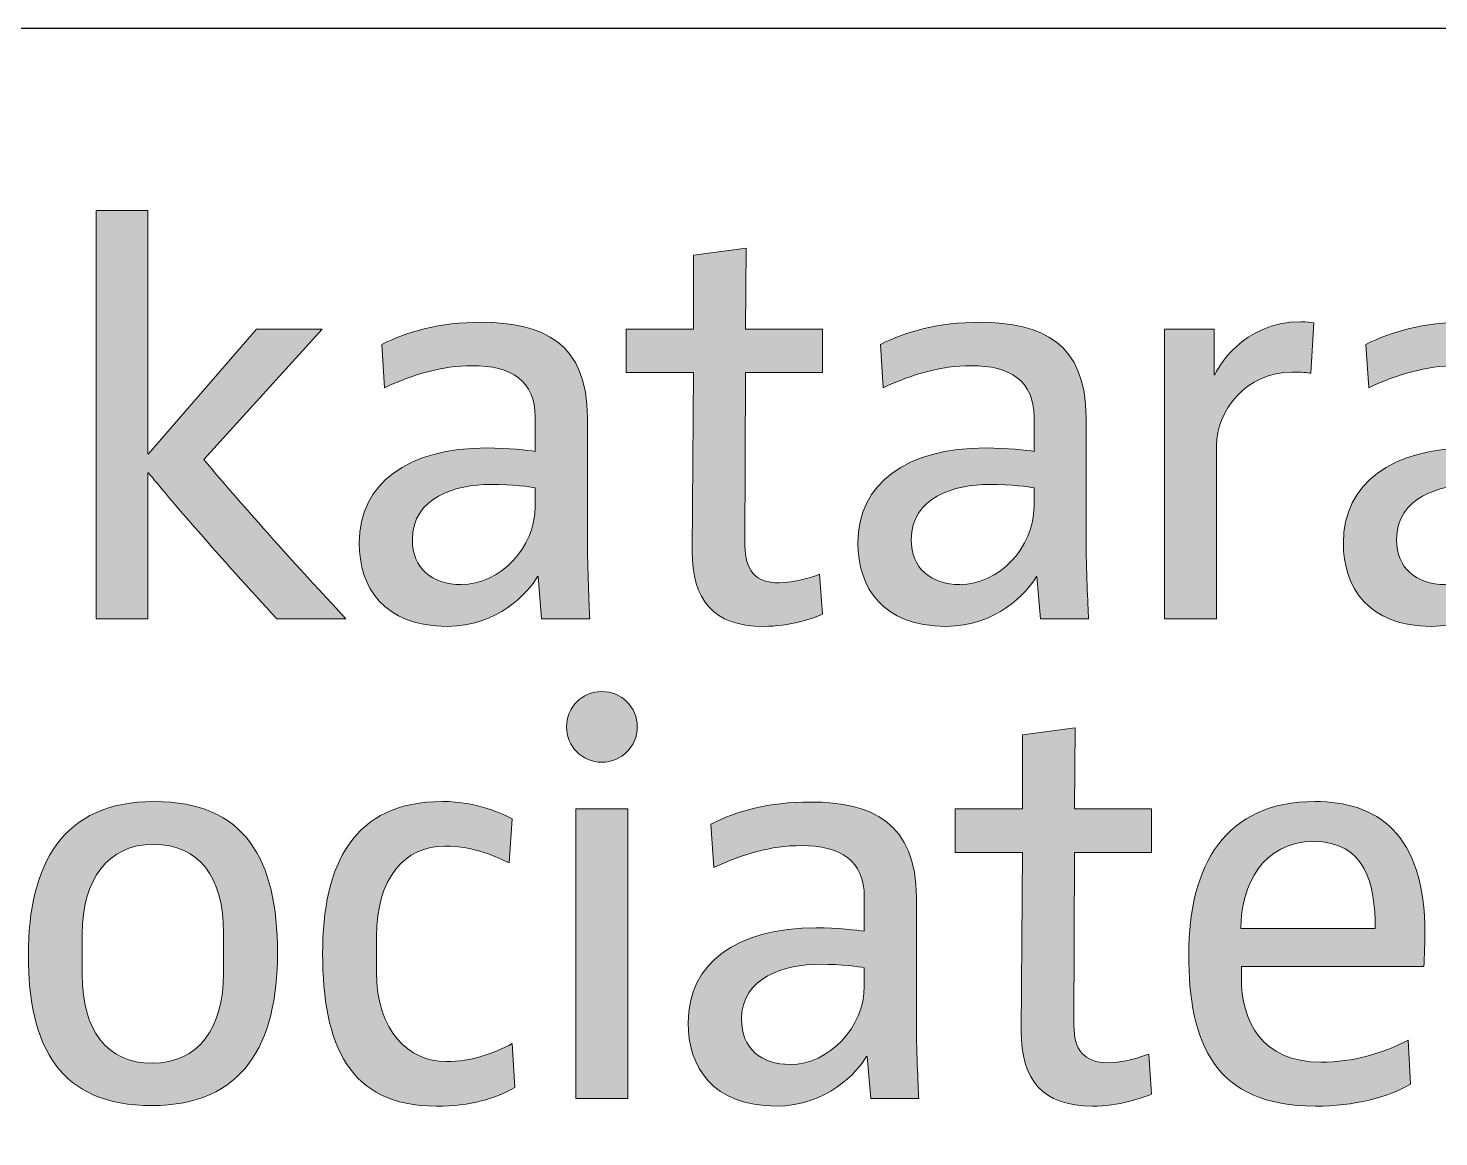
# Model space of a CAD drawing. Extents: x 473024 to 774629, y -1213442 to -1126596.
# Drawn here: x 596729 to 598004, y -1212031 to -1211029 of the extents above; entities that cross this region are included whole.
import ezdxf

# ---------------------------------------------------------------- set-up
doc = ezdxf.new("R2010")
doc.units = 0
doc.header["$LTSCALE"] = 100
doc.header["$MEASUREMENT"] = 0
doc.layers.get('0').update_dxf_attribs({"linetype": 'CONTINUOUS'})
for name, color, linetype in [('FOOT', 2, 'CONTINUOUS'), ('Layer 1', 8, 'CONTINUOUS'), ('S-BEAM', 2, 'CONTINUOUS')]:
    doc.layers.add(name, color=color, linetype=linetype)

# ---------------------------------------------------------------- blocks, each defined once
blk = doc.blocks.new('block 19')
at = {"layer": 'Layer 1'}
h = blk.add_hatch(color=7, dxfattribs=at)
h.dxf.hatch_style = 2
edge = h.paths.add_edge_path()
edge.add_spline(control_points=[(287.83, -77.59), (283.7, -73.17), (279.78, -68.57), (278.38, -66.86), (278.38, -66.86), (278.33, -66.86), (278.33, -66.86), (278.33, -66.86), (278.33, -77.59), (278.33, -77.59), (278.33, -77.59), (274.54, -77.59), (274.54, -77.59), (274.54, -77.59), (274.54, -47.57), (274.54, -47.57), (274.54, -47.57), (278.33, -47.57), (278.33, -47.57), (278.33, -47.57), (278.33, -65.46), (278.33, -65.46), (278.33, -65.46), (278.38, -65.46), (278.38, -65.46), (278.38, -65.46), (286.34, -56.3), (286.34, -56.3), (286.34, -56.3), (291.15, -56.3), (291.15, -56.3), (291.15, -56.3), (282.46, -65.88), (282.46, -65.88), (283.7, -67.37), (287.53, -71.84), (292.9, -77.59), (292.9, -77.59), (287.83, -77.59), (287.83, -77.59)], knot_values=[0, 0, 0, 0, 1, 1, 1, 2, 2, 2, 3, 3, 3, 4, 4, 4, 5, 5, 5, 6, 6, 6, 7, 7, 7, 8, 8, 8, 9, 9, 9, 10, 10, 10, 11, 11, 11, 12, 12, 12, 13, 13, 13, 13], degree=3, periodic=0)
h = blk.add_hatch(color=7, dxfattribs=at)
h.dxf.hatch_style = 2
edge = h.paths.add_edge_path()
edge.add_spline(control_points=[(323.6, -78.15), (319.89, -78.15), (318.36, -76.19), (318.36, -72.61), (318.36, -72.61), (318.45, -59.49), (318.45, -59.49), (318.45, -59.49), (313.51, -59.49), (313.51, -59.49), (313.51, -59.49), (313.51, -56.3), (313.51, -56.3), (313.51, -56.3), (318.45, -56.3), (318.45, -56.3), (318.45, -56.3), (318.45, -50.85), (318.45, -50.85), (318.45, -50.85), (322.32, -50.34), (322.32, -50.34), (322.32, -50.34), (322.28, -56.3), (322.28, -56.3), (322.28, -56.3), (327.94, -56.3), (327.94, -56.3), (327.94, -56.3), (327.94, -59.49), (327.94, -59.49), (327.94, -59.49), (322.28, -59.49), (322.28, -59.49), (322.28, -59.49), (322.24, -72.23), (322.24, -72.23), (322.24, -73.97), (322.96, -74.95), (324.75, -74.95), (325.86, -74.95), (327.22, -74.53), (327.73, -74.32), (327.73, -74.32), (327.94, -77.25), (327.94, -77.25), (327.31, -77.55), (325.52, -78.15), (323.6, -78.15)], knot_values=[0, 0, 0, 0, 1, 1, 1, 2, 2, 2, 3, 3, 3, 4, 4, 4, 5, 5, 5, 6, 6, 6, 7, 7, 7, 8, 8, 8, 9, 9, 9, 10, 10, 10, 11, 11, 11, 12, 12, 12, 13, 13, 13, 14, 14, 14, 15, 15, 15, 16, 16, 16, 16], degree=3, periodic=0)
h = blk.add_hatch(color=7, dxfattribs=at)
h.dxf.hatch_style = 2
edge = h.paths.add_edge_path()
edge.add_spline(control_points=[(307.29, -77.59), (307.29, -77.59), (307.04, -74.49), (307.04, -74.49), (307.04, -74.49), (306.99, -74.49), (306.99, -74.49), (306.31, -75.68), (304.05, -78.15), (300.35, -78.15), (295.66, -78.15), (293.88, -75.25), (293.88, -72.02), (293.88, -67.63), (297.45, -65.03), (303.29, -65.03), (304.82, -65.03), (306.31, -65.2), (306.82, -65.29), (306.82, -65.29), (306.82, -62.77), (306.82, -62.77), (306.82, -60.09), (305.08, -58.98), (302.18, -58.98), (299.97, -58.98), (297.84, -59.62), (295.75, -60.6), (295.75, -60.6), (295.54, -57.41), (295.54, -57.41), (297.45, -56.47), (299.75, -55.79), (302.86, -55.79), (307.42, -55.79), (310.66, -57.32), (310.66, -62.82), (310.66, -62.82), (310.66, -71.72), (310.66, -71.72), (310.66, -73.93), (310.78, -76.57), (310.83, -77.59), (310.83, -77.59), (307.29, -77.59), (307.29, -77.59)], knot_values=[0, 0, 0, 0, 1, 1, 1, 2, 2, 2, 3, 3, 3, 4, 4, 4, 5, 5, 5, 6, 6, 6, 7, 7, 7, 8, 8, 8, 9, 9, 9, 10, 10, 10, 11, 11, 11, 12, 12, 12, 13, 13, 13, 14, 14, 14, 15, 15, 15, 15], degree=3, periodic=0)
edge = h.paths.add_edge_path()
edge.add_spline(control_points=[(306.82, -67.97), (306.44, -67.88), (305.2, -67.71), (303.54, -67.71), (300.99, -67.71), (297.79, -68.65), (297.79, -71.76), (297.79, -73.89), (299.24, -75.08), (301.37, -75.08), (304.22, -75.08), (306.82, -72.36), (306.82, -69.33), (306.82, -69.33), (306.82, -67.97), (306.82, -67.97)], knot_values=[0, 0, 0, 0, 1, 1, 1, 2, 2, 2, 3, 3, 3, 4, 4, 4, 5, 5, 5, 5], degree=3, periodic=0)
h = blk.add_hatch(color=7, dxfattribs=at)
h.dxf.hatch_style = 2
edge = h.paths.add_edge_path()
edge.add_spline(control_points=[(343.96, -77.59), (343.96, -77.59), (343.7, -74.49), (343.7, -74.49), (343.7, -74.49), (343.66, -74.49), (343.66, -74.49), (342.98, -75.68), (340.72, -78.15), (337.01, -78.15), (332.33, -78.15), (330.54, -75.25), (330.54, -72.02), (330.54, -67.63), (334.12, -65.03), (339.95, -65.03), (341.49, -65.03), (342.98, -65.2), (343.49, -65.29), (343.49, -65.29), (343.49, -62.77), (343.49, -62.77), (343.49, -60.09), (341.74, -58.98), (338.85, -58.98), (336.63, -58.98), (334.5, -59.62), (332.41, -60.6), (332.41, -60.6), (332.2, -57.41), (332.2, -57.41), (334.12, -56.47), (336.42, -55.79), (339.53, -55.79), (344.08, -55.79), (347.32, -57.32), (347.32, -62.82), (347.32, -62.82), (347.32, -71.72), (347.32, -71.72), (347.32, -73.93), (347.45, -76.57), (347.49, -77.59), (347.49, -77.59), (343.96, -77.59), (343.96, -77.59)], knot_values=[0, 0, 0, 0, 1, 1, 1, 2, 2, 2, 3, 3, 3, 4, 4, 4, 5, 5, 5, 6, 6, 6, 7, 7, 7, 8, 8, 8, 9, 9, 9, 10, 10, 10, 11, 11, 11, 12, 12, 12, 13, 13, 13, 14, 14, 14, 15, 15, 15, 15], degree=3, periodic=0)
edge = h.paths.add_edge_path()
edge.add_spline(control_points=[(343.49, -67.97), (343.1, -67.88), (341.87, -67.71), (340.21, -67.71), (337.65, -67.71), (334.46, -68.65), (334.46, -71.76), (334.46, -73.89), (335.91, -75.08), (338.04, -75.08), (340.89, -75.08), (343.49, -72.36), (343.49, -69.33), (343.49, -69.33), (343.49, -67.97), (343.49, -67.97)], knot_values=[0, 0, 0, 0, 1, 1, 1, 2, 2, 2, 3, 3, 3, 4, 4, 4, 5, 5, 5, 5], degree=3, periodic=0)
h = blk.add_hatch(color=7, dxfattribs=at)
h.dxf.hatch_style = 2
edge = h.paths.add_edge_path()
edge.add_spline(control_points=[(363.84, -59.54), (363.63, -59.49), (363.12, -59.45), (362.48, -59.45), (359.07, -59.45), (356.9, -62.3), (356.9, -64.86), (356.9, -64.86), (356.9, -77.59), (356.9, -77.59), (356.9, -77.59), (353.07, -77.59), (353.07, -77.59), (353.07, -77.59), (353.07, -56.3), (353.07, -56.3), (353.07, -56.3), (356.73, -56.3), (356.73, -56.3), (356.73, -56.3), (356.73, -59.66), (356.73, -59.66), (356.73, -59.66), (356.77, -59.66), (356.77, -59.66), (356.94, -59.28), (358.73, -55.75), (363.12, -55.75), (363.5, -55.75), (363.89, -55.79), (364.06, -55.83), (364.06, -55.83), (363.84, -59.54), (363.84, -59.54)], knot_values=[0, 0, 0, 0, 1, 1, 1, 2, 2, 2, 3, 3, 3, 4, 4, 4, 5, 5, 5, 6, 6, 6, 7, 7, 7, 8, 8, 8, 9, 9, 9, 10, 10, 10, 11, 11, 11, 11], degree=3, periodic=0)
h = blk.add_hatch(color=7, dxfattribs=at)
h.dxf.hatch_style = 2
edge = h.paths.add_edge_path()
edge.add_spline(control_points=[(379.64, -77.59), (379.64, -77.59), (379.39, -74.49), (379.39, -74.49), (379.39, -74.49), (379.34, -74.49), (379.34, -74.49), (378.66, -75.68), (376.4, -78.15), (372.7, -78.15), (368.01, -78.15), (366.23, -75.25), (366.23, -72.02), (366.23, -67.63), (369.8, -65.03), (375.64, -65.03), (377.17, -65.03), (378.66, -65.2), (379.17, -65.29), (379.17, -65.29), (379.17, -62.77), (379.17, -62.77), (379.17, -60.09), (377.43, -58.98), (374.53, -58.98), (372.32, -58.98), (370.19, -59.62), (368.1, -60.6), (368.1, -60.6), (367.89, -57.41), (367.89, -57.41), (369.8, -56.47), (372.1, -55.79), (375.21, -55.79), (379.77, -55.79), (383.01, -57.32), (383.01, -62.82), (383.01, -62.82), (383.01, -71.72), (383.01, -71.72), (383.01, -73.93), (383.13, -76.57), (383.18, -77.59), (383.18, -77.59), (379.64, -77.59), (379.64, -77.59)], knot_values=[0, 0, 0, 0, 1, 1, 1, 2, 2, 2, 3, 3, 3, 4, 4, 4, 5, 5, 5, 6, 6, 6, 7, 7, 7, 8, 8, 8, 9, 9, 9, 10, 10, 10, 11, 11, 11, 12, 12, 12, 13, 13, 13, 14, 14, 14, 15, 15, 15, 15], degree=3, periodic=0)
edge = h.paths.add_edge_path()
edge.add_spline(control_points=[(379.17, -67.97), (378.79, -67.88), (377.55, -67.71), (375.89, -67.71), (373.34, -67.71), (370.14, -68.65), (370.14, -71.76), (370.14, -73.89), (371.59, -75.08), (373.72, -75.08), (376.57, -75.08), (379.17, -72.36), (379.17, -69.33), (379.17, -69.33), (379.17, -67.97), (379.17, -67.97)], knot_values=[0, 0, 0, 0, 1, 1, 1, 2, 2, 2, 3, 3, 3, 4, 4, 4, 5, 5, 5, 5], degree=3, periodic=0)
h = blk.add_hatch(color=7, dxfattribs=at)
h.dxf.hatch_style = 2
edge = h.paths.add_edge_path()
edge.add_spline(control_points=[(311.72, -88.14), (310.27, -88.14), (309.12, -86.98), (309.12, -85.54), (309.12, -84.09), (310.27, -82.94), (311.72, -82.94), (313.17, -82.94), (314.32, -84.09), (314.32, -85.54), (314.32, -86.98), (313.17, -88.14), (311.72, -88.14)], knot_values=[0, 0, 0, 0, 1, 1, 1, 2, 2, 2, 3, 3, 3, 4, 4, 4, 4], degree=3, periodic=0)
h.paths.add_polyline_path([(309.8, -112.88), (309.8, -91.58), (313.63, -91.58), (313.63, -112.88)])
h = blk.add_hatch(color=7, dxfattribs=at)
h.dxf.hatch_style = 2
edge = h.paths.add_edge_path()
edge.add_spline(control_points=[(347.79, -113.43), (344.08, -113.43), (342.55, -111.47), (342.55, -107.9), (342.55, -107.9), (342.63, -94.78), (342.63, -94.78), (342.63, -94.78), (337.69, -94.78), (337.69, -94.78), (337.69, -94.78), (337.69, -91.58), (337.69, -91.58), (337.69, -91.58), (342.63, -91.58), (342.63, -91.58), (342.63, -91.58), (342.63, -86.13), (342.63, -86.13), (342.63, -86.13), (346.51, -85.62), (346.51, -85.62), (346.51, -85.62), (346.47, -91.58), (346.47, -91.58), (346.47, -91.58), (352.13, -91.58), (352.13, -91.58), (352.13, -91.58), (352.13, -94.78), (352.13, -94.78), (352.13, -94.78), (346.47, -94.78), (346.47, -94.78), (346.47, -94.78), (346.42, -107.51), (346.42, -107.51), (346.42, -109.26), (347.15, -110.24), (348.94, -110.24), (350.05, -110.24), (351.41, -109.81), (351.92, -109.6), (351.92, -109.6), (352.13, -112.54), (352.13, -112.54), (351.49, -112.84), (349.7, -113.43), (347.79, -113.43)], knot_values=[0, 0, 0, 0, 1, 1, 1, 2, 2, 2, 3, 3, 3, 4, 4, 4, 5, 5, 5, 6, 6, 6, 7, 7, 7, 8, 8, 8, 9, 9, 9, 10, 10, 10, 11, 11, 11, 12, 12, 12, 13, 13, 13, 14, 14, 14, 15, 15, 15, 16, 16, 16, 16], degree=3, periodic=0)
h = blk.add_hatch(color=7, dxfattribs=at)
h.dxf.hatch_style = 2
edge = h.paths.add_edge_path()
edge.add_spline(control_points=[(278.63, -113.39), (271.9, -113.39), (269.56, -109.13), (269.56, -102.32), (269.56, -95.63), (272.07, -91.03), (278.8, -91.03), (285.53, -91.03), (287.87, -95.33), (287.87, -102.15), (287.87, -108.88), (285.36, -113.39), (278.63, -113.39)], knot_values=[0, 0, 0, 0, 1, 1, 1, 2, 2, 2, 3, 3, 3, 4, 4, 4, 4], degree=3, periodic=0)
edge = h.paths.add_edge_path()
edge.add_spline(control_points=[(283.91, -100.66), (283.91, -96.65), (282.12, -94.18), (278.76, -94.18), (275.39, -94.18), (273.52, -96.78), (273.52, -100.78), (273.52, -100.78), (273.52, -103.81), (273.52, -103.81), (273.52, -107.81), (275.31, -110.28), (278.67, -110.28), (282.04, -110.28), (283.91, -107.68), (283.91, -103.68), (283.91, -103.68), (283.91, -100.66), (283.91, -100.66)], knot_values=[0, 0, 0, 0, 1, 1, 1, 2, 2, 2, 3, 3, 3, 4, 4, 4, 5, 5, 5, 6, 6, 6, 6], degree=3, periodic=0)
h = blk.add_hatch(color=7, dxfattribs=at)
h.dxf.hatch_style = 2
edge = h.paths.add_edge_path()
edge.add_spline(control_points=[(299.54, -113.43), (293.11, -113.43), (291.19, -108.88), (291.19, -102.23), (291.19, -95.63), (293.45, -91.03), (300.01, -91.03), (302.56, -91.03), (304.48, -91.97), (305.12, -92.31), (305.12, -92.31), (304.91, -95.55), (304.91, -95.55), (304.1, -95.16), (302.35, -94.31), (300.18, -94.31), (297.24, -94.31), (295.15, -96.65), (295.15, -100.95), (295.15, -100.95), (295.15, -103.55), (295.15, -103.55), (295.15, -107.98), (297.54, -110.15), (300.26, -110.15), (302.14, -110.15), (303.8, -109.56), (305.12, -108.83), (305.12, -108.83), (305.33, -112.07), (305.33, -112.07), (303.84, -112.88), (302.14, -113.43), (299.54, -113.43)], knot_values=[0, 0, 0, 0, 1, 1, 1, 2, 2, 2, 3, 3, 3, 4, 4, 4, 5, 5, 5, 6, 6, 6, 7, 7, 7, 8, 8, 8, 9, 9, 9, 10, 10, 10, 11, 11, 11, 11], degree=3, periodic=0)
h = blk.add_hatch(color=7, dxfattribs=at)
h.dxf.hatch_style = 2
edge = h.paths.add_edge_path()
edge.add_spline(control_points=[(331.48, -112.88), (331.48, -112.88), (331.22, -109.77), (331.22, -109.77), (331.22, -109.77), (331.18, -109.77), (331.18, -109.77), (330.5, -110.96), (328.24, -113.43), (324.54, -113.43), (319.85, -113.43), (318.06, -110.54), (318.06, -107.3), (318.06, -102.91), (321.64, -100.32), (327.48, -100.32), (329.01, -100.32), (330.5, -100.49), (331.01, -100.57), (331.01, -100.57), (331.01, -98.06), (331.01, -98.06), (331.01, -95.37), (329.26, -94.27), (326.37, -94.27), (324.15, -94.27), (322.02, -94.91), (319.94, -95.89), (319.94, -95.89), (319.72, -92.69), (319.72, -92.69), (321.64, -91.75), (323.94, -91.07), (327.05, -91.07), (331.61, -91.07), (334.84, -92.61), (334.84, -98.1), (334.84, -98.1), (334.84, -107), (334.84, -107), (334.84, -109.22), (334.97, -111.86), (335.01, -112.88), (335.01, -112.88), (331.48, -112.88), (331.48, -112.88)], knot_values=[0, 0, 0, 0, 1, 1, 1, 2, 2, 2, 3, 3, 3, 4, 4, 4, 5, 5, 5, 6, 6, 6, 7, 7, 7, 8, 8, 8, 9, 9, 9, 10, 10, 10, 11, 11, 11, 12, 12, 12, 13, 13, 13, 14, 14, 14, 15, 15, 15, 15], degree=3, periodic=0)
edge = h.paths.add_edge_path()
edge.add_spline(control_points=[(331.01, -103.25), (330.63, -103.17), (329.39, -103), (327.73, -103), (325.18, -103), (321.98, -103.94), (321.98, -107.04), (321.98, -109.17), (323.43, -110.37), (325.56, -110.37), (328.41, -110.37), (331.01, -107.64), (331.01, -104.62), (331.01, -104.62), (331.01, -103.25), (331.01, -103.25)], knot_values=[0, 0, 0, 0, 1, 1, 1, 2, 2, 2, 3, 3, 3, 4, 4, 4, 5, 5, 5, 5], degree=3, periodic=0)
h = blk.add_hatch(color=7, dxfattribs=at)
h.dxf.hatch_style = 2
edge = h.paths.add_edge_path()
edge.add_spline(control_points=[(372.15, -103.17), (372.15, -103.17), (358.73, -103.17), (358.73, -103.17), (358.73, -103.17), (358.73, -103.98), (358.73, -103.98), (358.73, -107.17), (360.22, -110.2), (364.57, -110.2), (366.95, -110.2), (369.12, -109.56), (371, -108.58), (371, -108.58), (371.17, -111.81), (371.17, -111.81), (369.51, -112.79), (367.04, -113.43), (364.18, -113.43), (356.73, -113.43), (354.86, -108.79), (354.86, -102.27), (354.86, -95.67), (357.58, -91.03), (364.14, -91.03), (368.65, -91.03), (372.23, -93.29), (372.23, -100.78), (372.23, -101.12), (372.19, -102.53), (372.15, -103.17)], knot_values=[0, 0, 0, 0, 1, 1, 1, 2, 2, 2, 3, 3, 3, 4, 4, 4, 5, 5, 5, 6, 6, 6, 7, 7, 7, 8, 8, 8, 9, 9, 9, 10, 10, 10, 10], degree=3, periodic=0)
edge = h.paths.add_edge_path()
edge.add_spline(control_points=[(364.05, -93.97), (360.31, -93.97), (358.69, -97.21), (358.69, -100.36), (358.69, -100.36), (368.57, -100.36), (368.57, -100.36), (368.57, -97.08), (367.85, -93.97), (364.05, -93.97)], knot_values=[0, 0, 0, 0, 1, 1, 1, 2, 2, 2, 3, 3, 3, 3], degree=3, periodic=0)
at = {"layer": 'Layer 1', "lineweight": 0}
blk.add_lwpolyline([(309.8, -112.88), (309.8, -91.58), (313.63, -91.58), (313.63, -112.88), (309.8, -112.88)], dxfattribs=at)
for points, knots in [([(287.83, -77.59), (283.7, -73.17), (279.78, -68.57), (278.38, -66.86), (278.38, -66.86), (278.33, -66.86), (278.33, -66.86), (278.33, -66.86), (278.33, -77.59), (278.33, -77.59), (278.33, -77.59), (274.54, -77.59), (274.54, -77.59), (274.54, -77.59), (274.54, -47.57), (274.54, -47.57), (274.54, -47.57), (278.33, -47.57), (278.33, -47.57), (278.33, -47.57), (278.33, -65.46), (278.33, -65.46), (278.33, -65.46), (278.38, -65.46), (278.38, -65.46), (278.38, -65.46), (286.34, -56.3), (286.34, -56.3), (286.34, -56.3), (291.15, -56.3), (291.15, -56.3), (291.15, -56.3), (282.46, -65.88), (282.46, -65.88), (283.7, -67.37), (287.53, -71.84), (292.9, -77.59), (292.9, -77.59), (287.83, -77.59), (287.83, -77.59)], [0, 0, 0, 0, 1, 1, 1, 2, 2, 2, 3, 3, 3, 4, 4, 4, 5, 5, 5, 6, 6, 6, 7, 7, 7, 8, 8, 8, 9, 9, 9, 10, 10, 10, 11, 11, 11, 12, 12, 12, 13, 13, 13, 13]), ([(323.6, -78.15), (319.89, -78.15), (318.36, -76.19), (318.36, -72.61), (318.36, -72.61), (318.45, -59.49), (318.45, -59.49), (318.45, -59.49), (313.51, -59.49), (313.51, -59.49), (313.51, -59.49), (313.51, -56.3), (313.51, -56.3), (313.51, -56.3), (318.45, -56.3), (318.45, -56.3), (318.45, -56.3), (318.45, -50.85), (318.45, -50.85), (318.45, -50.85), (322.32, -50.34), (322.32, -50.34), (322.32, -50.34), (322.28, -56.3), (322.28, -56.3), (322.28, -56.3), (327.94, -56.3), (327.94, -56.3), (327.94, -56.3), (327.94, -59.49), (327.94, -59.49), (327.94, -59.49), (322.28, -59.49), (322.28, -59.49), (322.28, -59.49), (322.24, -72.23), (322.24, -72.23), (322.24, -73.97), (322.96, -74.95), (324.75, -74.95), (325.86, -74.95), (327.22, -74.53), (327.73, -74.32), (327.73, -74.32), (327.94, -77.25), (327.94, -77.25), (327.31, -77.55), (325.52, -78.15), (323.6, -78.15)], [0, 0, 0, 0, 1, 1, 1, 2, 2, 2, 3, 3, 3, 4, 4, 4, 5, 5, 5, 6, 6, 6, 7, 7, 7, 8, 8, 8, 9, 9, 9, 10, 10, 10, 11, 11, 11, 12, 12, 12, 13, 13, 13, 14, 14, 14, 15, 15, 15, 16, 16, 16, 16]), ([(307.29, -77.59), (307.29, -77.59), (307.04, -74.49), (307.04, -74.49), (307.04, -74.49), (306.99, -74.49), (306.99, -74.49), (306.31, -75.68), (304.05, -78.15), (300.35, -78.15), (295.66, -78.15), (293.88, -75.25), (293.88, -72.02), (293.88, -67.63), (297.45, -65.03), (303.29, -65.03), (304.82, -65.03), (306.31, -65.2), (306.82, -65.29), (306.82, -65.29), (306.82, -62.77), (306.82, -62.77), (306.82, -60.09), (305.08, -58.98), (302.18, -58.98), (299.97, -58.98), (297.84, -59.62), (295.75, -60.6), (295.75, -60.6), (295.54, -57.41), (295.54, -57.41), (297.45, -56.47), (299.75, -55.79), (302.86, -55.79), (307.42, -55.79), (310.66, -57.32), (310.66, -62.82), (310.66, -62.82), (310.66, -71.72), (310.66, -71.72), (310.66, -73.93), (310.78, -76.57), (310.83, -77.59), (310.83, -77.59), (307.29, -77.59), (307.29, -77.59)], [0, 0, 0, 0, 1, 1, 1, 2, 2, 2, 3, 3, 3, 4, 4, 4, 5, 5, 5, 6, 6, 6, 7, 7, 7, 8, 8, 8, 9, 9, 9, 10, 10, 10, 11, 11, 11, 12, 12, 12, 13, 13, 13, 14, 14, 14, 15, 15, 15, 15]), ([(343.96, -77.59), (343.96, -77.59), (343.7, -74.49), (343.7, -74.49), (343.7, -74.49), (343.66, -74.49), (343.66, -74.49), (342.98, -75.68), (340.72, -78.15), (337.01, -78.15), (332.33, -78.15), (330.54, -75.25), (330.54, -72.02), (330.54, -67.63), (334.12, -65.03), (339.95, -65.03), (341.49, -65.03), (342.98, -65.2), (343.49, -65.29), (343.49, -65.29), (343.49, -62.77), (343.49, -62.77), (343.49, -60.09), (341.74, -58.98), (338.85, -58.98), (336.63, -58.98), (334.5, -59.62), (332.41, -60.6), (332.41, -60.6), (332.2, -57.41), (332.2, -57.41), (334.12, -56.47), (336.42, -55.79), (339.53, -55.79), (344.08, -55.79), (347.32, -57.32), (347.32, -62.82), (347.32, -62.82), (347.32, -71.72), (347.32, -71.72), (347.32, -73.93), (347.45, -76.57), (347.49, -77.59), (347.49, -77.59), (343.96, -77.59), (343.96, -77.59)], [0, 0, 0, 0, 1, 1, 1, 2, 2, 2, 3, 3, 3, 4, 4, 4, 5, 5, 5, 6, 6, 6, 7, 7, 7, 8, 8, 8, 9, 9, 9, 10, 10, 10, 11, 11, 11, 12, 12, 12, 13, 13, 13, 14, 14, 14, 15, 15, 15, 15]), ([(363.84, -59.54), (363.63, -59.49), (363.12, -59.45), (362.48, -59.45), (359.07, -59.45), (356.9, -62.3), (356.9, -64.86), (356.9, -64.86), (356.9, -77.59), (356.9, -77.59), (356.9, -77.59), (353.07, -77.59), (353.07, -77.59), (353.07, -77.59), (353.07, -56.3), (353.07, -56.3), (353.07, -56.3), (356.73, -56.3), (356.73, -56.3), (356.73, -56.3), (356.73, -59.66), (356.73, -59.66), (356.73, -59.66), (356.77, -59.66), (356.77, -59.66), (356.94, -59.28), (358.73, -55.75), (363.12, -55.75), (363.5, -55.75), (363.89, -55.79), (364.06, -55.83), (364.06, -55.83), (363.84, -59.54), (363.84, -59.54)], [0, 0, 0, 0, 1, 1, 1, 2, 2, 2, 3, 3, 3, 4, 4, 4, 5, 5, 5, 6, 6, 6, 7, 7, 7, 8, 8, 8, 9, 9, 9, 10, 10, 10, 11, 11, 11, 11]), ([(379.64, -77.59), (379.64, -77.59), (379.39, -74.49), (379.39, -74.49), (379.39, -74.49), (379.34, -74.49), (379.34, -74.49), (378.66, -75.68), (376.4, -78.15), (372.7, -78.15), (368.01, -78.15), (366.23, -75.25), (366.23, -72.02), (366.23, -67.63), (369.8, -65.03), (375.64, -65.03), (377.17, -65.03), (378.66, -65.2), (379.17, -65.29), (379.17, -65.29), (379.17, -62.77), (379.17, -62.77), (379.17, -60.09), (377.43, -58.98), (374.53, -58.98), (372.32, -58.98), (370.19, -59.62), (368.1, -60.6), (368.1, -60.6), (367.89, -57.41), (367.89, -57.41), (369.8, -56.47), (372.1, -55.79), (375.21, -55.79), (379.77, -55.79), (383.01, -57.32), (383.01, -62.82), (383.01, -62.82), (383.01, -71.72), (383.01, -71.72), (383.01, -73.93), (383.13, -76.57), (383.18, -77.59), (383.18, -77.59), (379.64, -77.59), (379.64, -77.59)], [0, 0, 0, 0, 1, 1, 1, 2, 2, 2, 3, 3, 3, 4, 4, 4, 5, 5, 5, 6, 6, 6, 7, 7, 7, 8, 8, 8, 9, 9, 9, 10, 10, 10, 11, 11, 11, 12, 12, 12, 13, 13, 13, 14, 14, 14, 15, 15, 15, 15]), ([(306.82, -67.97), (306.44, -67.88), (305.2, -67.71), (303.54, -67.71), (300.99, -67.71), (297.79, -68.65), (297.79, -71.76), (297.79, -73.89), (299.24, -75.08), (301.37, -75.08), (304.22, -75.08), (306.82, -72.36), (306.82, -69.33), (306.82, -69.33), (306.82, -67.97), (306.82, -67.97)], [0, 0, 0, 0, 1, 1, 1, 2, 2, 2, 3, 3, 3, 4, 4, 4, 5, 5, 5, 5]), ([(343.49, -67.97), (343.1, -67.88), (341.87, -67.71), (340.21, -67.71), (337.65, -67.71), (334.46, -68.65), (334.46, -71.76), (334.46, -73.89), (335.91, -75.08), (338.04, -75.08), (340.89, -75.08), (343.49, -72.36), (343.49, -69.33), (343.49, -69.33), (343.49, -67.97), (343.49, -67.97)], [0, 0, 0, 0, 1, 1, 1, 2, 2, 2, 3, 3, 3, 4, 4, 4, 5, 5, 5, 5]), ([(379.17, -67.97), (378.79, -67.88), (377.55, -67.71), (375.89, -67.71), (373.34, -67.71), (370.14, -68.65), (370.14, -71.76), (370.14, -73.89), (371.59, -75.08), (373.72, -75.08), (376.57, -75.08), (379.17, -72.36), (379.17, -69.33), (379.17, -69.33), (379.17, -67.97), (379.17, -67.97)], [0, 0, 0, 0, 1, 1, 1, 2, 2, 2, 3, 3, 3, 4, 4, 4, 5, 5, 5, 5]), ([(311.72, -88.14), (310.27, -88.14), (309.12, -86.98), (309.12, -85.54), (309.12, -84.09), (310.27, -82.94), (311.72, -82.94), (313.17, -82.94), (314.32, -84.09), (314.32, -85.54), (314.32, -86.98), (313.17, -88.14), (311.72, -88.14)], [0, 0, 0, 0, 1, 1, 1, 2, 2, 2, 3, 3, 3, 4, 4, 4, 4]), ([(347.79, -113.43), (344.08, -113.43), (342.55, -111.47), (342.55, -107.9), (342.55, -107.9), (342.63, -94.78), (342.63, -94.78), (342.63, -94.78), (337.69, -94.78), (337.69, -94.78), (337.69, -94.78), (337.69, -91.58), (337.69, -91.58), (337.69, -91.58), (342.63, -91.58), (342.63, -91.58), (342.63, -91.58), (342.63, -86.13), (342.63, -86.13), (342.63, -86.13), (346.51, -85.62), (346.51, -85.62), (346.51, -85.62), (346.47, -91.58), (346.47, -91.58), (346.47, -91.58), (352.13, -91.58), (352.13, -91.58), (352.13, -91.58), (352.13, -94.78), (352.13, -94.78), (352.13, -94.78), (346.47, -94.78), (346.47, -94.78), (346.47, -94.78), (346.42, -107.51), (346.42, -107.51), (346.42, -109.26), (347.15, -110.24), (348.94, -110.24), (350.05, -110.24), (351.41, -109.81), (351.92, -109.6), (351.92, -109.6), (352.13, -112.54), (352.13, -112.54), (351.49, -112.84), (349.7, -113.43), (347.79, -113.43)], [0, 0, 0, 0, 1, 1, 1, 2, 2, 2, 3, 3, 3, 4, 4, 4, 5, 5, 5, 6, 6, 6, 7, 7, 7, 8, 8, 8, 9, 9, 9, 10, 10, 10, 11, 11, 11, 12, 12, 12, 13, 13, 13, 14, 14, 14, 15, 15, 15, 16, 16, 16, 16]), ([(278.63, -113.39), (271.9, -113.39), (269.56, -109.13), (269.56, -102.32), (269.56, -95.63), (272.07, -91.03), (278.8, -91.03), (285.53, -91.03), (287.87, -95.33), (287.87, -102.15), (287.87, -108.88), (285.36, -113.39), (278.63, -113.39)], [0, 0, 0, 0, 1, 1, 1, 2, 2, 2, 3, 3, 3, 4, 4, 4, 4]), ([(299.54, -113.43), (293.11, -113.43), (291.19, -108.88), (291.19, -102.23), (291.19, -95.63), (293.45, -91.03), (300.01, -91.03), (302.56, -91.03), (304.48, -91.97), (305.12, -92.31), (305.12, -92.31), (304.91, -95.55), (304.91, -95.55), (304.1, -95.16), (302.35, -94.31), (300.18, -94.31), (297.24, -94.31), (295.15, -96.65), (295.15, -100.95), (295.15, -100.95), (295.15, -103.55), (295.15, -103.55), (295.15, -107.98), (297.54, -110.15), (300.26, -110.15), (302.14, -110.15), (303.8, -109.56), (305.12, -108.83), (305.12, -108.83), (305.33, -112.07), (305.33, -112.07), (303.84, -112.88), (302.14, -113.43), (299.54, -113.43)], [0, 0, 0, 0, 1, 1, 1, 2, 2, 2, 3, 3, 3, 4, 4, 4, 5, 5, 5, 6, 6, 6, 7, 7, 7, 8, 8, 8, 9, 9, 9, 10, 10, 10, 11, 11, 11, 11]), ([(331.48, -112.88), (331.48, -112.88), (331.22, -109.77), (331.22, -109.77), (331.22, -109.77), (331.18, -109.77), (331.18, -109.77), (330.5, -110.96), (328.24, -113.43), (324.54, -113.43), (319.85, -113.43), (318.06, -110.54), (318.06, -107.3), (318.06, -102.91), (321.64, -100.32), (327.48, -100.32), (329.01, -100.32), (330.5, -100.49), (331.01, -100.57), (331.01, -100.57), (331.01, -98.06), (331.01, -98.06), (331.01, -95.37), (329.26, -94.27), (326.37, -94.27), (324.15, -94.27), (322.02, -94.91), (319.94, -95.89), (319.94, -95.89), (319.72, -92.69), (319.72, -92.69), (321.64, -91.75), (323.94, -91.07), (327.05, -91.07), (331.61, -91.07), (334.84, -92.61), (334.84, -98.1), (334.84, -98.1), (334.84, -107), (334.84, -107), (334.84, -109.22), (334.97, -111.86), (335.01, -112.88), (335.01, -112.88), (331.48, -112.88), (331.48, -112.88)], [0, 0, 0, 0, 1, 1, 1, 2, 2, 2, 3, 3, 3, 4, 4, 4, 5, 5, 5, 6, 6, 6, 7, 7, 7, 8, 8, 8, 9, 9, 9, 10, 10, 10, 11, 11, 11, 12, 12, 12, 13, 13, 13, 14, 14, 14, 15, 15, 15, 15]), ([(372.15, -103.17), (372.15, -103.17), (358.73, -103.17), (358.73, -103.17), (358.73, -103.17), (358.73, -103.98), (358.73, -103.98), (358.73, -107.17), (360.22, -110.2), (364.57, -110.2), (366.95, -110.2), (369.12, -109.56), (371, -108.58), (371, -108.58), (371.17, -111.81), (371.17, -111.81), (369.51, -112.79), (367.04, -113.43), (364.18, -113.43), (356.73, -113.43), (354.86, -108.79), (354.86, -102.27), (354.86, -95.67), (357.58, -91.03), (364.14, -91.03), (368.65, -91.03), (372.23, -93.29), (372.23, -100.78), (372.23, -101.12), (372.19, -102.53), (372.15, -103.17)], [0, 0, 0, 0, 1, 1, 1, 2, 2, 2, 3, 3, 3, 4, 4, 4, 5, 5, 5, 6, 6, 6, 7, 7, 7, 8, 8, 8, 9, 9, 9, 10, 10, 10, 10]), ([(283.91, -100.66), (283.91, -96.65), (282.12, -94.18), (278.76, -94.18), (275.39, -94.18), (273.52, -96.78), (273.52, -100.78), (273.52, -100.78), (273.52, -103.81), (273.52, -103.81), (273.52, -107.81), (275.31, -110.28), (278.67, -110.28), (282.04, -110.28), (283.91, -107.68), (283.91, -103.68), (283.91, -103.68), (283.91, -100.66), (283.91, -100.66)], [0, 0, 0, 0, 1, 1, 1, 2, 2, 2, 3, 3, 3, 4, 4, 4, 5, 5, 5, 6, 6, 6, 6]), ([(364.05, -93.97), (360.31, -93.97), (358.69, -97.21), (358.69, -100.36), (358.69, -100.36), (368.57, -100.36), (368.57, -100.36), (368.57, -97.08), (367.85, -93.97), (364.05, -93.97)], [0, 0, 0, 0, 1, 1, 1, 2, 2, 2, 3, 3, 3, 3]), ([(331.01, -103.25), (330.63, -103.17), (329.39, -103), (327.73, -103), (325.18, -103), (321.98, -103.94), (321.98, -107.04), (321.98, -109.17), (323.43, -110.37), (325.56, -110.37), (328.41, -110.37), (331.01, -107.64), (331.01, -104.62), (331.01, -104.62), (331.01, -103.25), (331.01, -103.25)], [0, 0, 0, 0, 1, 1, 1, 2, 2, 2, 3, 3, 3, 4, 4, 4, 5, 5, 5, 5])]:
    blk.add_open_spline(points, degree=3, knots=knots, dxfattribs=at)
blk = doc.blocks.new('A$C79103C65')
at = {"layer": 'Layer 1', "xscale": 14.1426, "yscale": 14.1426, "zscale": 14.1426}
blk.add_blockref('block 19', (-363.8, 2187.3), dxfattribs=at)
blk = doc.blocks.new('A$C0B4B66C2')
at = {"color": 2, "linetype": 'Continuous'}
blk.add_lwpolyline([(0, -1629.1), (0, -57.3), (10452.4, -57.3), (10452.4, -1629.1)], close=True, dxfattribs=at)
at = {"layer": 'FOOT', "xscale": 0.873, "yscale": 0.873, "zscale": 0.873}
blk.add_blockref('A$C79103C65', (155.5, -1545), dxfattribs=at)

msp = doc.modelspace()

# ---------------------------------------------------------------- block references
at = {"layer": 'S-BEAM', "xscale": 0.9956754868622251, "yscale": 0.9956754868622251, "zscale": 0.9956754868622251}
msp.add_blockref('A$C0B4B66C2', (593577.2, -1210972.1, 0), dxfattribs=at)

doc.saveas('drawing.dxf')
